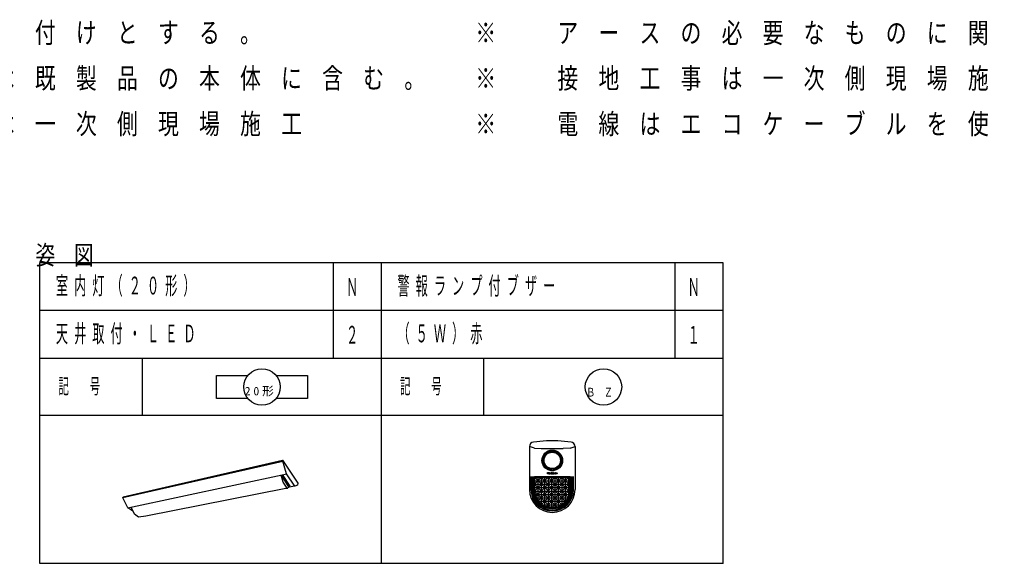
# Model space of a CAD drawing. Units: millimetres, scale not verified. Extents: x -11550 to 5573, y -35640 to 8010.
# Drawn here: x -9172 to -5970, y -33543 to -31752 of the extents above; entities that cross this region are included whole.
import ezdxf
from ezdxf.enums import TextEntityAlignment as Align

# ---------------------------------------------------------------- set-up
doc = ezdxf.new("R2010")
doc.units = ezdxf.units.MM
doc.header["$LTSCALE"] = 30
doc.layers.add('layer1', color=4, linetype='Continuous', lineweight=25)
doc.styles.add('ＭＳ ゴシック', font='')
doc.styles.get('ＭＳ ゴシック').set_extended_font_data('MS Gothic')

msp = doc.modelspace()

# ---------------------------------------------------------------- linework, layer by layer
at = {"layer": 'layer1', "color": 3}
for p, q in [((-9104.43, -33542.72), (-9104.43, -32552.72)), ((-7979.43, -32552.72), (-9104.43, -32552.72)), ((-7979.43, -33542.72), (-7979.43, -32552.72)), ((-6854.43, -32552.72), (-7979.43, -32552.72)), ((-6854.43, -33542.72), (-6854.43, -32552.72)), ((-6854.43, -33542.72), (-6854.43, -32552.72)), ((-7979.43, -32867.72), (-9104.43, -32867.72)), ((-8766.93, -33055.22), (-8766.93, -32867.72)), ((-6854.43, -32867.72), (-7979.43, -32867.72)), ((-7641.93, -33055.22), (-7641.93, -32867.72)), ((-7979.43, -33055.22), (-9104.43, -33055.22)), ((-6854.43, -33055.22), (-7979.43, -33055.22)), ((-7432.47, -33139.07), (-7435.46, -33139.17)), ((-7432.17, -33139.09), (-7432.47, -33139.07)), ((-7429.18, -33139.05), (-7432.17, -33139.09)), ((-7401.69, -33139.09), (-7404.68, -33139.05)), ((-7401.38, -33139.07), (-7401.69, -33139.09)), ((-7398.39, -33139.17), (-7401.38, -33139.07)), ((-7491.93, -33157.95), (-7491.93, -33158.45)), ((-7475.85, -33162.92), (-7491.93, -33157.95)), ((-7491.93, -33158.45), (-7491.91, -33159.94)), ((-7491.93, -33159.9), (-7491.93, -33299.29)), ((-7475.85, -33162.92), (-7453.09, -33164.21)), ((-7453.09, -33164.21), (-7380.77, -33164.21)), ((-7358, -33162.92), (-7380.77, -33164.21)), ((-7358, -33162.92), (-7341.93, -33157.95)), ((-7341.93, -33157.95), (-7341.93, -33299.29)), ((-8830.52, -33322.8), (-8305.2, -33202.49)), ((-8305.2, -33202.49), (-8255.33, -33278.23)), ((-8291.72, -33246.96), (-8305.2, -33202.49)), ((-7421.63, -33175.44), (-7421.63, -33174.39)), ((-7412.22, -33174.39), (-7412.22, -33175.44)), ((-8304.72, -33206.8), (-8831.87, -33326.84)), ((-7444.3, -33213.67), (-7443.39, -33213.14)), ((-7438.69, -33221.28), (-7439.6, -33221.81)), ((-7423.78, -33234.1), (-7422.26, -33235.88)), ((-7423.61, -33230.72), (-7423.61, -33233.37)), ((-7422.87, -33230.89), (-7422.87, -33233.37)), ((-7422.87, -33233.37), (-7421.4, -33235.15)), ((-7422.26, -33235.88), (-7422, -33236.09)), ((-7422, -33236.09), (-7420.7, -33236.34)), ((-7420.7, -33236.34), (-7417.76, -33236.53)), ((-7419.86, -33235.99), (-7420.01, -33231.36)), ((-7419.86, -33235.99), (-7414, -33235.99)), ((-7417.76, -33236.53), (-7414.5, -33236.46)), ((-7414.5, -33236.46), (-7412.27, -33236.2)), ((-7413.84, -33231.36), (-7414, -33235.99)), ((-7412.46, -33235.15), (-7410.99, -33233.37)), ((-7412.27, -33236.2), (-7411.66, -33235.99)), ((-7411.66, -33235.99), (-7411.59, -33235.88)), ((-7410.08, -33234.1), (-7411.59, -33235.88)), ((-7410.99, -33233.37), (-7410.99, -33230.89)), ((-7410.24, -33233.37), (-7410.99, -33233.37)), ((-7394.25, -33221.81), (-7395.17, -33221.28)), ((-7390.46, -33213.14), (-7389.55, -33213.67)), ((-8814.89, -33359.19), (-8291.46, -33247.36)), ((-8309.55, -33251.35), (-8284.4, -33292.36)), ((-8303.05, -33275.09), (-8309.55, -33251.35)), ((-8303.58, -33252.63), (-8308.09, -33253.59)), ((-8308.09, -33253.59), (-8303.58, -33252.63)), ((-8307.77, -33254.07), (-8303.27, -33253.1)), ((-8304.3, -33259.38), (-8299.8, -33258.42)), ((-8280.42, -33288.08), (-8303.58, -33252.63)), ((-8264.5, -33287.67), (-8291.72, -33246.96)), ((-7487.1, -33255.98), (-7487.1, -33299.29)), ((-7483.35, -33255.98), (-7483.35, -33299.29)), ((-7479.6, -33255.98), (-7479.6, -33299.29)), ((-7475.88, -33258.9), (-7385.37, -33349.4)), ((-7475.85, -33255.98), (-7358, -33255.98)), ((-7475.85, -33255.98), (-7475.85, -33299.29)), ((-7450.34, -33255.98), (-7475.85, -33281.49)), ((-7472.97, -33255.98), (-7475.85, -33258.87)), ((-7475.85, -33259.15), (-7358, -33259.15)), ((-7427.71, -33255.98), (-7475.67, -33303.94)), ((-7405.08, -33255.98), (-7471.24, -33322.14)), ((-7464.38, -33255.98), (-7464.38, -33334.23)), ((-7382.46, -33255.98), (-7462.78, -33336.3)), ((-7456.17, -33255.98), (-7373.28, -33338.87)), ((-7453.13, -33255.98), (-7453.13, -33345.78)), ((-7359.83, -33255.98), (-7451.13, -33347.28)), ((-7441.88, -33255.98), (-7441.88, -33352.67)), ((-7433.54, -33255.98), (-7364.11, -33325.41)), ((-7433.01, -33247.84), (-7433.01, -33243.04)), ((-7433.01, -33243.04), (-7430.06, -33243.09)), ((-7431.55, -33247.84), (-7433.01, -33247.84)), ((-7431.55, -33247.84), (-7433.01, -33247.84)), ((-7431.55, -33247.84), (-7433.01, -33247.84)), ((-7430.6, -33244.2), (-7431.55, -33244.19)), ((-7431.55, -33244.19), (-7431.55, -33245.22)), ((-7430.6, -33244.2), (-7431.55, -33244.19)), ((-7431.55, -33244.19), (-7431.55, -33245.24)), ((-7431.55, -33245.23), (-7430.47, -33245.17)), ((-7431.55, -33245.23), (-7430.47, -33245.17)), ((-7430.67, -33246.36), (-7431.55, -33246.36)), ((-7431.55, -33246.37), (-7431.55, -33247.84)), ((-7430.02, -33246.29), (-7430.67, -33246.36)), ((-7430.63, -33255.98), (-7430.63, -33356.6)), ((-7430.27, -33244.44), (-7430.6, -33244.2)), ((-7430.27, -33244.44), (-7430.6, -33244.2)), ((-7430.47, -33245.17), (-7430.22, -33244.86)), ((-7430.47, -33245.17), (-7430.22, -33244.86)), ((-7430.22, -33244.86), (-7430.27, -33244.44)), ((-7430.22, -33244.86), (-7430.27, -33244.44)), ((-7430.06, -33243.09), (-7429.53, -33243.31)), ((-7429.49, -33246.07), (-7430.02, -33246.29)), ((-7429.53, -33243.31), (-7429.11, -33243.7)), ((-7429.09, -33245.7), (-7429.49, -33246.07)), ((-7429.11, -33243.7), (-7428.8, -33244.42)), ((-7428.84, -33245.2), (-7429.09, -33245.7)), ((-7428.78, -33246.46), (-7428.87, -33246.75)), ((-7428.87, -33246.75), (-7428.78, -33247.36)), ((-7428.8, -33244.42), (-7428.84, -33245.2)), ((-7428.38, -33246.07), (-7428.78, -33246.46)), ((-7428.78, -33247.36), (-7428.41, -33247.77)), ((-7428.53, -33244.85), (-7428.72, -33245.39)), ((-7428.72, -33245.39), (-7428.69, -33245.57)), ((-7428.69, -33245.57), (-7427.54, -33245.6)), ((-7428.07, -33244.49), (-7428.53, -33244.85)), ((-7428.41, -33247.77), (-7427.69, -33247.94)), ((-7427.02, -33245.73), (-7428.38, -33246.07)), ((-7427.18, -33244.32), (-7428.07, -33244.49)), ((-7427.69, -33247.94), (-7426.97, -33247.78)), ((-7427.65, -33246.84), (-7427.46, -33246.6)), ((-7427.49, -33247.11), (-7427.65, -33246.84)), ((-7427.54, -33245.6), (-7427.4, -33245.24)), ((-7427.02, -33247.14), (-7427.49, -33247.11)), ((-7427.46, -33246.6), (-7426.58, -33246.29)), ((-7427.4, -33245.24), (-7426.99, -33245.13)), ((-7426.1, -33244.44), (-7427.18, -33244.32)), ((-7426.64, -33245.55), (-7427.02, -33245.73)), ((-7426.67, -33246.9), (-7427.02, -33247.14)), ((-7426.99, -33245.13), (-7426.67, -33245.28)), ((-7426.97, -33247.78), (-7426.7, -33247.6)), ((-7426.7, -33247.6), (-7426.59, -33247.48)), ((-7426.67, -33245.28), (-7426.64, -33245.55)), ((-7426.64, -33246.85), (-7426.67, -33246.93)), ((-7426.58, -33246.29), (-7426.64, -33246.85)), ((-7426.59, -33247.48), (-7426.48, -33247.79)), ((-7426.47, -33247.81), (-7425.17, -33247.84)), ((-7425.58, -33244.76), (-7426.1, -33244.44)), ((-7425.36, -33245.24), (-7425.58, -33244.76)), ((-7425.26, -33247.57), (-7425.36, -33245.24)), ((-7425.17, -33247.84), (-7425.26, -33247.57)), ((-7425.01, -33247.84), (-7425.01, -33244.41)), ((-7425.01, -33244.41), (-7423.77, -33244.41)), ((-7425.01, -33247.84), (-7425.01, -33244.41)), ((-7425.01, -33244.41), (-7423.77, -33244.41)), ((-7423.69, -33247.84), (-7425.01, -33247.84)), ((-7423.69, -33247.84), (-7425.01, -33247.84)), ((-7423.77, -33244.41), (-7423.74, -33244.77)), ((-7423.77, -33244.41), (-7423.74, -33244.77)), ((-7423.74, -33244.77), (-7422.98, -33244.34)), ((-7423.74, -33244.77), (-7423.06, -33244.37)), ((-7423.61, -33245.64), (-7423.69, -33245.93)), ((-7423.67, -33245.78), (-7423.69, -33247.84)), ((-7423.69, -33245.93), (-7423.69, -33247.84)), ((-7423.41, -33245.44), (-7423.67, -33245.78)), ((-7423.38, -33245.42), (-7423.61, -33245.64)), ((-7423, -33245.4), (-7423.41, -33245.44)), ((-7422.96, -33245.42), (-7423.38, -33245.42)), ((-7423.06, -33244.37), (-7422.4, -33244.31)), ((-7422.75, -33245.62), (-7423, -33245.4)), ((-7422.98, -33244.34), (-7422.27, -33244.33)), ((-7422.74, -33245.66), (-7422.96, -33245.42)), ((-7422.71, -33247.84), (-7422.75, -33245.62)), ((-7422.71, -33247.84), (-7422.74, -33245.66)), ((-7421.35, -33247.84), (-7422.71, -33247.84)), ((-7421.35, -33247.84), (-7422.71, -33247.84)), ((-7422.4, -33244.31), (-7421.83, -33244.53)), ((-7422.27, -33244.33), (-7421.73, -33244.61)), ((-7421.83, -33244.53), (-7421.47, -33245.01)), ((-7421.73, -33244.61), (-7421.43, -33245.1)), ((-7421.47, -33245.01), (-7421.35, -33245.63)), ((-7421.43, -33245.1), (-7421.35, -33245.63)), ((-7421.35, -33245.63), (-7421.35, -33247.84)), ((-7421.35, -33245.63), (-7421.35, -33247.84)), ((-7421.08, -33246.46), (-7421.17, -33246.75)), ((-7421.17, -33246.75), (-7421.09, -33247.36)), ((-7421.09, -33247.36), (-7420.71, -33247.77)), ((-7420.69, -33246.07), (-7421.08, -33246.46)), ((-7420.83, -33244.85), (-7421.02, -33245.39)), ((-7421.02, -33245.39), (-7421, -33245.57)), ((-7421, -33245.57), (-7419.84, -33245.6)), ((-7420.37, -33244.49), (-7420.83, -33244.85)), ((-7420.71, -33247.77), (-7420, -33247.94)), ((-7419.32, -33245.73), (-7420.69, -33246.07)), ((-7419.48, -33244.32), (-7420.37, -33244.49)), ((-7420, -33247.94), (-7419.28, -33247.78)), ((-7419.95, -33246.84), (-7419.76, -33246.6)), ((-7419.8, -33247.11), (-7419.95, -33246.84)), ((-7419.84, -33245.6), (-7419.7, -33245.24)), ((-7419.33, -33247.14), (-7419.8, -33247.11)), ((-7419.76, -33246.6), (-7418.88, -33246.29)), ((-7419.7, -33245.24), (-7419.29, -33245.13)), ((-7418.4, -33244.44), (-7419.48, -33244.32)), ((-7419.38, -33255.98), (-7419.38, -33358.16)), ((-7418.97, -33246.9), (-7419.33, -33247.14)), ((-7418.94, -33245.55), (-7419.32, -33245.73)), ((-7419.29, -33245.13), (-7418.97, -33245.28)), ((-7419.28, -33247.78), (-7419, -33247.6)), ((-7419, -33247.6), (-7418.89, -33247.48)), ((-7418.97, -33245.28), (-7418.94, -33245.55)), ((-7418.95, -33246.85), (-7418.97, -33246.93)), ((-7418.88, -33246.29), (-7418.95, -33246.85)), ((-7418.89, -33247.48), (-7418.78, -33247.79)), ((-7418.77, -33247.81), (-7417.48, -33247.84)), ((-7417.88, -33244.76), (-7418.4, -33244.44)), ((-7417.66, -33245.24), (-7417.88, -33244.76)), ((-7417.56, -33247.57), (-7417.66, -33245.24)), ((-7417.48, -33247.84), (-7417.56, -33247.57)), ((-7416.17, -33246.73), (-7417.42, -33246.69)), ((-7417.42, -33246.69), (-7417.29, -33247.25)), ((-7417.15, -33244.8), (-7417.38, -33245.29)), ((-7417.38, -33245.29), (-7417.32, -33245.79)), ((-7417.32, -33245.79), (-7417.01, -33246.2)), ((-7417.29, -33247.25), (-7416.82, -33247.7)), ((-7416.57, -33244.43), (-7417.15, -33244.8)), ((-7417.01, -33246.2), (-7416.24, -33246.47)), ((-7416.82, -33247.7), (-7415.94, -33247.94)), ((-7415.66, -33244.31), (-7416.57, -33244.43)), ((-7416.24, -33246.47), (-7415.66, -33246.58)), ((-7416.02, -33247.05), (-7416.17, -33246.73)), ((-7416.09, -33245.37), (-7416.03, -33245.14)), ((-7415.72, -33245.51), (-7416.09, -33245.37)), ((-7416.03, -33245.14), (-7415.6, -33245.06)), ((-7415.59, -33247.17), (-7416.02, -33247.05)), ((-7415.94, -33247.94), (-7414.95, -33247.87)), ((-7414.81, -33245.71), (-7415.72, -33245.51)), ((-7414.74, -33244.45), (-7415.66, -33244.31)), ((-7415.66, -33246.58), (-7415.27, -33246.73)), ((-7415.6, -33245.06), (-7415.32, -33245.23)), ((-7415.27, -33247), (-7415.59, -33247.17)), ((-7415.32, -33245.23), (-7415.28, -33245.4)), ((-7415.28, -33245.4), (-7414.07, -33245.4)), ((-7415.27, -33246.73), (-7415.27, -33247)), ((-7414.95, -33247.87), (-7414.31, -33247.56)), ((-7414.24, -33246.02), (-7414.81, -33245.71)), ((-7414.24, -33244.8), (-7414.74, -33244.45)), ((-7414.31, -33247.56), (-7413.97, -33247.06)), ((-7414.07, -33245.4), (-7414.24, -33244.8)), ((-7413.96, -33246.48), (-7414.24, -33246.02)), ((-7413.97, -33247.06), (-7413.96, -33246.48)), ((-7413.64, -33245.24), (-7413.84, -33245.91)), ((-7413.84, -33245.91), (-7413.75, -33246.73)), ((-7413.75, -33246.73), (-7413.36, -33247.38)), ((-7413.12, -33244.66), (-7413.64, -33245.24)), ((-7413.36, -33247.38), (-7412.71, -33247.82)), ((-7412.4, -33244.36), (-7413.12, -33244.66)), ((-7412.71, -33247.82), (-7412.17, -33247.94)), ((-7412.52, -33245.99), (-7412.36, -33245.42)), ((-7412.43, -33246.72), (-7412.52, -33245.99)), ((-7412.15, -33247.03), (-7412.43, -33246.72)), ((-7411.55, -33244.34), (-7412.4, -33244.36)), ((-7412.36, -33245.42), (-7412.15, -33245.24)), ((-7412.17, -33247.94), (-7411.25, -33247.85)), ((-7412.15, -33245.24), (-7411.74, -33245.24)), ((-7411.74, -33247.04), (-7412.15, -33247.03)), ((-7411.74, -33245.24), (-7411.46, -33245.53)), ((-7411.47, -33246.77), (-7411.74, -33247.04)), ((-7411.2, -33244.43), (-7411.55, -33244.34)), ((-7411.35, -33246.26), (-7411.47, -33246.77)), ((-7411.46, -33245.53), (-7411.35, -33246.26)), ((-7411.25, -33247.85), (-7410.73, -33247.58)), ((-7410.55, -33244.84), (-7411.2, -33244.43)), ((-7410.92, -33255.98), (-7358.68, -33308.21)), ((-7410.73, -33247.58), (-7410.27, -33247.05)), ((-7410.13, -33245.46), (-7410.55, -33244.84)), ((-7410.27, -33247.05), (-7410.03, -33246.28)), ((-7410.03, -33246.28), (-7410.13, -33245.46)), ((-7409.85, -33247.84), (-7409.85, -33244.41)), ((-7409.85, -33244.41), (-7408.61, -33244.41)), ((-7409.85, -33247.84), (-7409.85, -33244.41)), ((-7409.85, -33244.41), (-7408.61, -33244.41)), ((-7408.53, -33247.84), (-7409.85, -33247.84)), ((-7408.53, -33247.84), (-7409.85, -33247.84)), ((-7408.61, -33244.41), (-7408.58, -33244.77)), ((-7408.61, -33244.41), (-7408.58, -33244.77)), ((-7408.58, -33244.77), (-7407.81, -33244.34)), ((-7408.58, -33244.77), (-7407.9, -33244.37)), ((-7408.45, -33245.63), (-7408.53, -33245.93)), ((-7408.5, -33245.76), (-7408.53, -33247.84)), ((-7408.53, -33245.93), (-7408.53, -33247.84)), ((-7408.25, -33245.44), (-7408.5, -33245.76)), ((-7408.22, -33245.42), (-7408.45, -33245.63)), ((-7407.84, -33245.4), (-7408.25, -33245.44)), ((-7407.8, -33245.42), (-7408.22, -33245.42)), ((-7408.13, -33255.98), (-7408.13, -33357.55)), ((-7407.9, -33244.37), (-7407.23, -33244.31)), ((-7407.58, -33245.64), (-7407.84, -33245.4)), ((-7407.81, -33244.34), (-7407.11, -33244.33)), ((-7407.58, -33245.66), (-7407.8, -33245.42)), ((-7407.55, -33247.84), (-7407.58, -33245.64)), ((-7407.55, -33247.84), (-7407.58, -33245.66)), ((-7406.19, -33247.84), (-7407.55, -33247.84)), ((-7406.19, -33247.84), (-7407.55, -33247.84)), ((-7407.23, -33244.31), (-7406.65, -33244.55)), ((-7407.11, -33244.33), (-7406.62, -33244.57)), ((-7406.65, -33244.55), (-7406.29, -33245.03)), ((-7406.62, -33244.57), (-7406.26, -33245.11)), ((-7406.29, -33245.03), (-7406.19, -33245.63)), ((-7406.26, -33245.11), (-7406.19, -33245.63)), ((-7406.19, -33245.63), (-7406.19, -33247.84)), ((-7406.19, -33245.63), (-7406.19, -33247.84)), ((-7405.92, -33243.94), (-7405.92, -33243.04)), ((-7405.92, -33243.04), (-7404.64, -33243.04)), ((-7405.92, -33243.94), (-7405.92, -33243.04)), ((-7405.92, -33243.04), (-7404.64, -33243.04)), ((-7404.64, -33243.94), (-7405.92, -33243.94)), ((-7404.64, -33243.94), (-7405.92, -33243.94)), ((-7405.92, -33244.41), (-7405.92, -33247.84)), ((-7404.64, -33244.41), (-7405.92, -33244.41)), ((-7405.92, -33244.41), (-7404.64, -33244.41)), ((-7405.92, -33247.84), (-7405.92, -33244.41)), ((-7405.92, -33247.84), (-7404.64, -33247.84)), ((-7404.64, -33247.84), (-7405.92, -33247.84)), ((-7404.64, -33243.04), (-7404.64, -33243.94)), ((-7404.64, -33243.04), (-7404.64, -33243.94)), ((-7404.64, -33247.84), (-7404.64, -33244.41)), ((-7404.64, -33244.41), (-7404.64, -33247.84)), ((-7404.44, -33246.44), (-7404.41, -33245.65)), ((-7404.19, -33247.09), (-7404.44, -33246.44)), ((-7404.41, -33245.65), (-7404.07, -33244.96)), ((-7403.65, -33247.64), (-7404.19, -33247.09)), ((-7404.07, -33244.96), (-7403.49, -33244.5)), ((-7402.95, -33247.92), (-7403.65, -33247.64)), ((-7403.49, -33244.5), (-7402.68, -33244.32)), ((-7403.03, -33245.46), (-7403.18, -33246.1)), ((-7403.18, -33246.1), (-7403.03, -33246.75)), ((-7402.69, -33245.23), (-7403.03, -33245.46)), ((-7403.03, -33246.75), (-7402.67, -33247.02)), ((-7402.06, -33247.89), (-7402.95, -33247.92)), ((-7402.31, -33245.33), (-7402.69, -33245.23)), ((-7402.68, -33244.32), (-7401.86, -33244.43)), ((-7402.67, -33247.02), (-7402.4, -33247.01)), ((-7402.4, -33247.01), (-7402.14, -33246.74)), ((-7402.08, -33245.71), (-7402.31, -33245.33)), ((-7402.14, -33246.74), (-7402.08, -33246.42)), ((-7400.91, -33245.71), (-7402.08, -33245.71)), ((-7402.08, -33246.42), (-7400.85, -33246.42)), ((-7401.39, -33247.57), (-7402.06, -33247.89)), ((-7401.86, -33244.43), (-7401.27, -33244.82)), ((-7400.96, -33247.05), (-7401.39, -33247.57)), ((-7401.27, -33244.82), (-7400.93, -33245.41)), ((-7400.85, -33246.42), (-7400.96, -33247.05)), ((-7400.93, -33245.41), (-7400.91, -33245.71)), ((-7396.88, -33255.98), (-7396.88, -33354.7)), ((-7388.29, -33255.98), (-7358, -33286.27)), ((-7385.63, -33255.98), (-7385.63, -33349.21)), ((-7374.38, -33255.98), (-7374.38, -33340.05)), ((-7365.66, -33255.98), (-7358, -33263.64)), ((-7363.13, -33255.98), (-7363.13, -33323.33)), ((-7358, -33299.29), (-7358, -33255.98)), ((-7354.25, -33299.29), (-7354.25, -33255.98)), ((-7350.5, -33299.29), (-7350.5, -33255.98)), ((-7346.75, -33299.29), (-7346.75, -33255.98)), ((-8294.44, -33295.49), (-8755.97, -33386.71)), ((-8289.5, -33294.81), (-8303.05, -33275.09)), ((-8288.22, -33295.75), (-8294.44, -33295.49)), ((-8284.4, -33292.36), (-8289.5, -33294.81)), ((-8284.94, -33289.04), (-8280.42, -33288.08)), ((-8264.5, -33287.67), (-8283.71, -33291.74)), ((-8255.87, -33284.7), (-8264.5, -33287.67)), ((-8255.33, -33278.23), (-8255.87, -33284.7)), ((-7475.85, -33270.4), (-7358, -33270.4)), ((-7475.85, -33281.55), (-7401.3, -33356.1)), ((-7475.85, -33281.65), (-7358, -33281.65)), ((-7475.85, -33292.9), (-7358, -33292.9)), ((-7358, -33276.78), (-7436.2, -33354.97)), ((-7358, -33299.41), (-7416.81, -33358.21)), ((-8831.87, -33326.84), (-8830.52, -33322.8)), ((-8814.89, -33359.19), (-8831.87, -33326.84)), ((-7475.85, -33304.18), (-7422.04, -33357.99)), ((-7475.65, -33304.15), (-7358.2, -33304.15)), ((-7473.61, -33315.4), (-7360.25, -33315.4)), ((-7469.12, -33326.65), (-7364.74, -33326.65)), ((-7367.81, -33331.84), (-7384.37, -33348.41)), ((-8798.71, -33370.82), (-8814.89, -33359.19)), ((-8792.99, -33380.33), (-8803.41, -33356.66)), ((-7461.44, -33337.9), (-7372.41, -33337.9)), ((-7448.33, -33349.15), (-7385.53, -33349.15)), ((-8779.45, -33389.61), (-8792.99, -33380.33)), ((-8755.97, -33386.71), (-8779.45, -33389.61)), ((-7979.43, -33542.72), (-9104.43, -33542.72)), ((-6854.43, -33542.72), (-7979.43, -33542.72))]:
    msp.add_line(p, q, dxfattribs=at)
at = {"layer": 'layer1'}
for p, q in [((-8136.93, -32867.72), (-8136.93, -32552.72)), ((-7011.93, -32867.72), (-7011.93, -32552.72)), ((-7979.43, -32710.22), (-9104.43, -32710.22)), ((-6854.43, -32710.22), (-7979.43, -32710.22))]:
    msp.add_line(p, q, dxfattribs=at)
at = {"layer": 'layer1', "color": 20}
for p, q in [((-8523.18, -32998.97), (-8523.18, -32923.97)), ((-8523.18, -32923.97), (-8420.01, -32923.97)), ((-8326.34, -32923.97), (-8223.18, -32923.97)), ((-8223.18, -32923.97), (-8223.18, -32998.97)), ((-8420.01, -32998.97), (-8523.18, -32998.97)), ((-8223.18, -32998.97), (-8326.34, -32998.97))]:
    msp.add_line(p, q, dxfattribs=at)
for centre in [(-8373.18, -32961.47), (-7248.18, -32961.47)]:
    msp.add_circle(centre, 60, dxfattribs=at)
at = {"layer": 'layer1', "color": 3}
for radius in [34, 27]:
    msp.add_circle((-7416.93, -33203.29), radius, dxfattribs=at)
for centre, radius, start, end in [((-7416.93, -33588.79), 450, 92.3608, 97.9281), ((-7416.93, -33588.79), 449.91, 88.4396, 91.5604), ((-7416.93, -33588.79), 450, 82.0719, 87.6392), ((-7476.93, -33157.95), 15, 97.93296, 179.99297), ((-7416.93, -33203.29), 31.56, 282.535, 257.465), ((-7416.93, -33203.29), 30.81, 282.535, 257.465), ((-7356.93, -33157.95), 15, 0.00703, 82.06704), ((-7416.93, -33203.29), 28.24, 120.288, 256.30179), ((-7416.93, -33203.29), 28.24, 256.30179, 120.288), ((-7416.93, -33203.29), 29.28, 80.7571, 99.2428), ((-7416.93, -33203.29), 29.28, 200.757, 219.243), ((-7419.59, -33233.67), 2.33, 219.27585, 263.56574), ((-7414.26, -33233.67), 2.33, 276.43426, 320.72415), ((-7416.93, -33203.29), 29.28, 320.75699, 339.24301), ((-7416.93, -33299.29), 75, 180, 0), ((-7416.93, -33299.29), 70.18, 180, 0), ((-7416.93, -33299.29), 66.43, 180, 0), ((-7416.93, -33299.29), 62.68, 180, 0), ((-7416.93, -33299.29), 58.93, 180, 0)]:
    msp.add_arc(centre, radius, start, end, dxfattribs=at)

# ---------------------------------------------------------------- texts
at = {"layer": 'layer1', "color": 3, "style": 'ＭＳ ゴシック', "width": 0.5}
for s, p in [('Ｎ', (-8096, -32632.25)), ('Ｎ', (-6971, -32632.25)), ('２', (-8096, -32789.75)), ('１', (-6971, -32789.75))]:
    msp.add_text(s, height=58.65, dxfattribs=at).set_placement(p, align=Align.MIDDLE_LEFT)
at = {"layer": 'layer1', "color": 20, "char_height": 67.08, "attachment_point": 7, "style": 'ＭＳ ゴシック'}
for s, insert in [('\\T1.97;\\W0.75;※\u3000室内灯は天井取り付けとする。', (-10472.96, -31836.78)), ('\\T1.97;\\W0.75;※\u3000アースの必要なものに関しては全て接地工事施工とする。', (-7670.29, -31836.78)), ('\\T1.97;\\W0.75;※\u3000電気配線実線部は既製品の本体に含む。', (-10472.96, -31986.78)), ('\\T1.97;\\W0.75;※\u3000接地工事は一次側現場施工', (-7670.29, -31986.78)), ('\\T1.97;\\W0.75;※\u3000電気配線点線部は一次側現場施工', (-10472.96, -32136.78)), ('\\T1.97;\\W0.75;※\u3000電線はエコケーブルを使用する。', (-7670.29, -32136.78))]:
    msp.add_mtext(s, dxfattribs=dict(at, insert=insert))
at = {"layer": 'layer1', "color": 6, "insert": (-9118.71, -32565.43), "char_height": 62.85, "attachment_point": 7, "style": 'ＭＳ ゴシック'}
msp.add_mtext('\\T1.97;\\W0.75;姿図', dxfattribs=at)
at = {"layer": 'layer1', "color": 3, "attachment_point": 4, "style": 'ＭＳ ゴシック'}
for s, insert, char_height in [('\\T1.5;\\W0.5;室内灯（２０形）', (-9051.82, -32631.47), 58.65), ('\\T1.5;\\W0.5;警報ランプ付ブザー', (-7926.82, -32631.47), 58.65), ('\\T1.5;\\W0.5;天井取付・ＬＥＤ', (-9051.82, -32788.97), 58.65), ('\\T1.5;\\W0.5;（５Ｗ）赤', (-7926.82, -32788.97), 58.65), ('\\T1.5;\\W0.5;記\u3000号', (-9043.25, -32961.47), 50.26), ('\\T1.5;\\W0.5;記\u3000号', (-7918.25, -32961.47), 50.26)]:
    msp.add_mtext(s, dxfattribs=dict(at, insert=insert, char_height=char_height))
at = {"layer": 'layer1', "color": 2, "char_height": 28.04, "attachment_point": 7, "style": 'ＭＳ ゴシック'}
for s, insert in [('\\T1.5;20形', (-8429.74, -32992.52)), ('\\T1.97;\\W0.75;ＢＺ', (-7304.74, -32992.99))]:
    msp.add_mtext(s, dxfattribs=dict(at, insert=insert))

doc.saveas('drawing.dxf')
